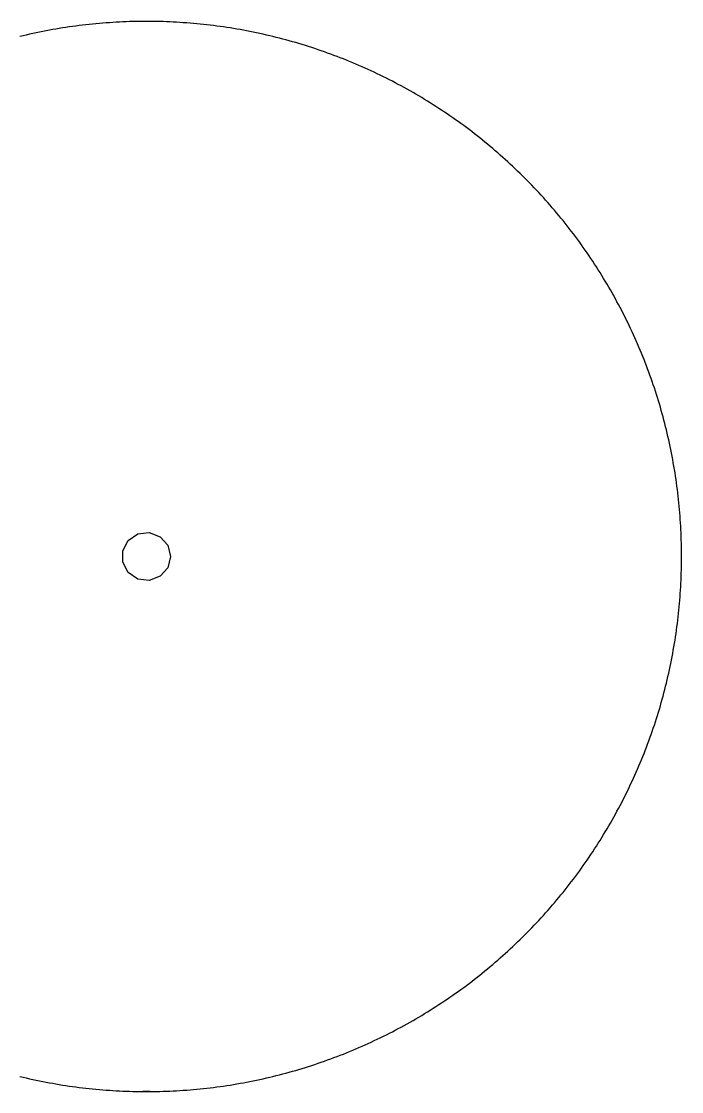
# Model space of a CAD drawing. Header units: metres. Extents: x -80 to 260, y -90 to 270.
# Drawn here: x 149 to 260, y 90 to 270 of the extents above; entities that cross this region are included whole.
import ezdxf

# ---------------------------------------------------------------- set-up
doc = ezdxf.new("R2010")
doc.units = ezdxf.units.M

msp = doc.modelspace()

# ---------------------------------------------------------------- linework, layer by layer
for p, q in [((152.581, 268.298), (152.026, 268.187)), ((153.136, 268.406), (152.581, 268.298)), ((153.691, 268.51), (153.136, 268.406)), ((154.248, 268.611), (153.691, 268.51)), ((154.805, 268.708), (154.248, 268.611)), ((155.363, 268.802), (154.805, 268.708)), ((155.921, 268.892), (155.363, 268.802)), ((156.48, 268.979), (155.921, 268.892)), ((157.039, 269.062), (156.48, 268.979)), ((157.599, 269.142), (157.039, 269.062)), ((158.159, 269.218), (157.599, 269.142)), ((158.72, 269.29), (158.159, 269.218)), ((159.281, 269.359), (158.72, 269.29)), ((159.843, 269.425), (159.281, 269.359)), ((160.405, 269.487), (159.843, 269.425)), ((160.967, 269.546), (160.405, 269.487)), ((161.53, 269.601), (160.967, 269.546)), ((162.093, 269.652), (161.53, 269.601)), ((162.657, 269.7), (162.093, 269.652)), ((163.221, 269.744), (162.657, 269.7)), ((163.785, 269.785), (163.221, 269.744)), ((164.349, 269.822), (163.785, 269.785)), ((164.913, 269.856), (164.349, 269.822)), ((165.478, 269.886), (164.913, 269.856)), ((166.043, 269.913), (165.478, 269.886)), ((166.608, 269.936), (166.043, 269.913)), ((167.173, 269.956), (166.608, 269.936)), ((167.738, 269.972), (167.173, 269.956)), ((168.304, 269.984), (167.738, 269.972)), ((168.869, 269.993), (168.304, 269.984)), ((169.435, 269.998), (168.869, 269.993)), ((170, 270), (169.435, 269.998)), ((170.565, 269.998), (170, 270)), ((171.131, 269.993), (170.565, 269.998)), ((171.696, 269.984), (171.131, 269.993)), ((172.262, 269.972), (171.696, 269.984)), ((172.827, 269.956), (172.262, 269.972)), ((173.392, 269.936), (172.827, 269.956)), ((173.957, 269.913), (173.392, 269.936)), ((174.522, 269.886), (173.957, 269.913)), ((175.087, 269.856), (174.522, 269.886)), ((175.651, 269.822), (175.087, 269.856)), ((176.215, 269.785), (175.651, 269.822)), ((176.779, 269.744), (176.215, 269.785)), ((177.343, 269.7), (176.779, 269.744)), ((177.907, 269.652), (177.343, 269.7)), ((178.47, 269.601), (177.907, 269.652)), ((179.033, 269.546), (178.47, 269.601)), ((179.595, 269.487), (179.033, 269.546)), ((180.157, 269.425), (179.595, 269.487)), ((180.719, 269.359), (180.157, 269.425)), ((181.28, 269.29), (180.719, 269.359)), ((181.841, 269.218), (181.28, 269.29)), ((182.401, 269.142), (181.841, 269.218)), ((182.961, 269.062), (182.401, 269.142)), ((183.52, 268.979), (182.961, 269.062)), ((184.079, 268.892), (183.52, 268.979)), ((184.637, 268.802), (184.079, 268.892)), ((185.195, 268.708), (184.637, 268.802)), ((185.752, 268.611), (185.195, 268.708)), ((186.309, 268.51), (185.752, 268.611)), ((186.864, 268.406), (186.309, 268.51)), ((187.419, 268.298), (186.864, 268.406)), ((187.974, 268.187), (187.419, 268.298)), ((149.265, 267.579), (148.715, 267.447)), ((149.816, 267.707), (149.265, 267.579)), ((150.367, 267.833), (149.816, 267.707)), ((150.919, 267.954), (150.367, 267.833)), ((151.472, 268.072), (150.919, 267.954)), ((152.026, 268.187), (151.472, 268.072)), ((188.528, 268.072), (187.974, 268.187)), ((189.081, 267.954), (188.528, 268.072)), ((189.633, 267.833), (189.081, 267.954)), ((190.184, 267.707), (189.633, 267.833)), ((190.735, 267.579), (190.184, 267.707)), ((191.285, 267.447), (190.735, 267.579)), ((191.834, 267.311), (191.285, 267.447)), ((192.382, 267.172), (191.834, 267.311)), ((192.929, 267.03), (192.382, 267.172)), ((193.476, 266.884), (192.929, 267.03)), ((194.021, 266.735), (193.476, 266.884)), ((194.566, 266.582), (194.021, 266.735)), ((195.109, 266.426), (194.566, 266.582)), ((195.652, 266.267), (195.109, 266.426)), ((196.193, 266.104), (195.652, 266.267)), ((196.734, 265.938), (196.193, 266.104)), ((197.273, 265.768), (196.734, 265.938)), ((197.812, 265.595), (197.273, 265.768)), ((198.349, 265.419), (197.812, 265.595)), ((198.885, 265.239), (198.349, 265.419)), ((199.42, 265.056), (198.885, 265.239)), ((199.954, 264.869), (199.42, 265.056)), ((200.486, 264.679), (199.954, 264.869)), ((201.018, 264.486), (200.486, 264.679)), ((201.548, 264.289), (201.018, 264.486)), ((202.077, 264.09), (201.548, 264.289)), ((202.605, 263.886), (202.077, 264.09)), ((203.131, 263.68), (202.605, 263.886)), ((203.656, 263.47), (203.131, 263.68)), ((204.18, 263.257), (203.656, 263.47)), ((204.703, 263.041), (204.18, 263.257)), ((205.224, 262.821), (204.703, 263.041)), ((205.743, 262.598), (205.224, 262.821)), ((206.262, 262.372), (205.743, 262.598)), ((206.778, 262.142), (206.262, 262.372)), ((207.294, 261.91), (206.778, 262.142)), ((207.808, 261.674), (207.294, 261.91)), ((208.32, 261.434), (207.808, 261.674)), ((208.831, 261.192), (208.32, 261.434)), ((209.34, 260.946), (208.831, 261.192)), ((209.848, 260.698), (209.34, 260.946)), ((210.354, 260.446), (209.848, 260.698)), ((210.859, 260.191), (210.354, 260.446)), ((211.362, 259.932), (210.859, 260.191)), ((211.864, 259.671), (211.362, 259.932)), ((212.363, 259.406), (211.864, 259.671)), ((212.861, 259.138), (212.363, 259.406)), ((213.358, 258.868), (212.861, 259.138)), ((213.853, 258.594), (213.358, 258.868)), ((214.345, 258.317), (213.853, 258.594)), ((214.837, 258.036), (214.345, 258.317)), ((215.326, 257.753), (214.837, 258.036)), ((215.814, 257.467), (215.326, 257.753)), ((216.3, 257.177), (215.814, 257.467)), ((216.784, 256.885), (216.3, 257.177)), ((217.266, 256.589), (216.784, 256.885)), ((217.746, 256.291), (217.266, 256.589)), ((218.224, 255.99), (217.746, 256.291)), ((218.701, 255.685), (218.224, 255.99)), ((219.175, 255.378), (218.701, 255.685)), ((219.648, 255.067), (219.175, 255.378)), ((220.119, 254.754), (219.648, 255.067)), ((220.587, 254.437), (220.119, 254.754)), ((221.054, 254.118), (220.587, 254.437)), ((221.519, 253.796), (221.054, 254.118)), ((221.982, 253.471), (221.519, 253.796)), ((222.442, 253.142), (221.982, 253.471)), ((222.901, 252.812), (222.442, 253.142)), ((223.357, 252.478), (222.901, 252.812)), ((223.811, 252.141), (223.357, 252.478)), ((224.264, 251.801), (223.811, 252.141)), ((224.714, 251.459), (224.264, 251.801)), ((225.162, 251.114), (224.714, 251.459)), ((225.607, 250.766), (225.162, 251.114)), ((226.051, 250.415), (225.607, 250.766)), ((226.492, 250.062), (226.051, 250.415)), ((226.931, 249.705), (226.492, 250.062)), ((227.368, 249.346), (226.931, 249.705)), ((227.803, 248.984), (227.368, 249.346)), ((228.235, 248.62), (227.803, 248.984)), ((228.665, 248.253), (228.235, 248.62)), ((229.093, 247.883), (228.665, 248.253)), ((229.518, 247.51), (229.093, 247.883)), ((229.941, 247.135), (229.518, 247.51)), ((230.362, 246.757), (229.941, 247.135)), ((230.78, 246.376), (230.362, 246.757)), ((231.196, 245.993), (230.78, 246.376)), ((231.609, 245.607), (231.196, 245.993)), ((232.02, 245.219), (231.609, 245.607)), ((232.429, 244.828), (232.02, 245.219)), ((232.835, 244.434), (232.429, 244.828)), ((233.238, 244.038), (232.835, 244.434)), ((233.64, 243.64), (233.238, 244.038)), ((234.038, 243.238), (233.64, 243.64)), ((234.434, 242.835), (234.038, 243.238)), ((234.828, 242.429), (234.434, 242.835)), ((235.219, 242.02), (234.828, 242.429)), ((235.607, 241.609), (235.219, 242.02)), ((235.993, 241.196), (235.607, 241.609)), ((236.376, 240.78), (235.993, 241.196)), ((236.757, 240.362), (236.376, 240.78)), ((237.135, 239.941), (236.757, 240.362)), ((237.51, 239.518), (237.135, 239.941)), ((237.883, 239.093), (237.51, 239.518)), ((238.253, 238.665), (237.883, 239.093)), ((238.62, 238.235), (238.253, 238.665)), ((238.984, 237.803), (238.62, 238.235)), ((239.346, 237.368), (238.984, 237.803)), ((239.705, 236.931), (239.346, 237.368)), ((240.062, 236.492), (239.705, 236.931)), ((240.415, 236.051), (240.062, 236.492)), ((240.766, 235.607), (240.415, 236.051)), ((241.114, 235.162), (240.766, 235.607)), ((241.459, 234.714), (241.114, 235.162)), ((241.801, 234.264), (241.459, 234.714)), ((242.141, 233.811), (241.801, 234.264)), ((242.478, 233.357), (242.141, 233.811)), ((242.812, 232.901), (242.478, 233.357)), ((243.142, 232.442), (242.812, 232.901)), ((243.471, 231.982), (243.142, 232.442)), ((243.796, 231.519), (243.471, 231.982)), ((244.118, 231.054), (243.796, 231.519)), ((244.437, 230.587), (244.118, 231.054)), ((244.754, 230.119), (244.437, 230.587)), ((245.067, 229.648), (244.754, 230.119)), ((245.378, 229.175), (245.067, 229.648)), ((245.685, 228.701), (245.378, 229.175)), ((245.99, 228.224), (245.685, 228.701)), ((246.291, 227.746), (245.99, 228.224)), ((246.589, 227.266), (246.291, 227.746)), ((246.885, 226.784), (246.589, 227.266)), ((247.177, 226.3), (246.885, 226.784)), ((247.467, 225.814), (247.177, 226.3)), ((247.753, 225.326), (247.467, 225.814)), ((248.036, 224.837), (247.753, 225.326)), ((248.317, 224.345), (248.036, 224.837)), ((248.594, 223.853), (248.317, 224.345)), ((248.868, 223.358), (248.594, 223.853)), ((249.138, 222.861), (248.868, 223.358)), ((249.406, 222.363), (249.138, 222.861)), ((249.671, 221.864), (249.406, 222.363)), ((249.932, 221.362), (249.671, 221.864)), ((250.191, 220.859), (249.932, 221.362)), ((250.446, 220.354), (250.191, 220.859)), ((250.698, 219.848), (250.446, 220.354)), ((250.946, 219.34), (250.698, 219.848)), ((251.192, 218.831), (250.946, 219.34)), ((251.434, 218.32), (251.192, 218.831)), ((251.674, 217.808), (251.434, 218.32)), ((251.91, 217.294), (251.674, 217.808)), ((252.142, 216.778), (251.91, 217.294)), ((252.372, 216.262), (252.142, 216.778)), ((252.598, 215.743), (252.372, 216.262)), ((252.821, 215.224), (252.598, 215.743)), ((253.041, 214.703), (252.821, 215.224)), ((253.257, 214.18), (253.041, 214.703)), ((253.47, 213.656), (253.257, 214.18)), ((253.68, 213.131), (253.47, 213.656)), ((253.886, 212.605), (253.68, 213.131)), ((254.09, 212.077), (253.886, 212.605)), ((254.289, 211.548), (254.09, 212.077)), ((254.486, 211.018), (254.289, 211.548)), ((254.679, 210.486), (254.486, 211.018)), ((254.869, 209.954), (254.679, 210.486)), ((255.056, 209.42), (254.869, 209.954)), ((255.239, 208.885), (255.056, 209.42)), ((255.419, 208.349), (255.239, 208.885)), ((255.595, 207.812), (255.419, 208.349)), ((255.768, 207.273), (255.595, 207.812)), ((255.938, 206.734), (255.768, 207.273)), ((256.104, 206.193), (255.938, 206.734)), ((256.267, 205.652), (256.104, 206.193)), ((256.426, 205.109), (256.267, 205.652)), ((256.582, 204.566), (256.426, 205.109)), ((256.735, 204.021), (256.582, 204.566)), ((256.884, 203.476), (256.735, 204.021)), ((257.03, 202.929), (256.884, 203.476)), ((257.172, 202.382), (257.03, 202.929)), ((257.311, 201.834), (257.172, 202.382)), ((257.447, 201.285), (257.311, 201.834)), ((257.579, 200.735), (257.447, 201.285)), ((257.707, 200.184), (257.579, 200.735)), ((257.833, 199.633), (257.707, 200.184)), ((257.954, 199.081), (257.833, 199.633)), ((258.072, 198.528), (257.954, 199.081)), ((258.187, 197.974), (258.072, 198.528)), ((258.298, 197.419), (258.187, 197.974)), ((258.406, 196.864), (258.298, 197.419)), ((258.51, 196.309), (258.406, 196.864)), ((258.611, 195.752), (258.51, 196.309)), ((258.708, 195.195), (258.611, 195.752)), ((258.802, 194.637), (258.708, 195.195)), ((258.892, 194.079), (258.802, 194.637)), ((258.979, 193.52), (258.892, 194.079)), ((259.062, 192.961), (258.979, 193.52)), ((259.142, 192.401), (259.062, 192.961)), ((259.218, 191.841), (259.142, 192.401)), ((259.29, 191.28), (259.218, 191.841)), ((259.359, 190.719), (259.29, 191.28)), ((259.425, 190.157), (259.359, 190.719)), ((259.487, 189.595), (259.425, 190.157)), ((259.546, 189.033), (259.487, 189.595)), ((259.601, 188.47), (259.546, 189.033)), ((259.652, 187.907), (259.601, 188.47)), ((259.7, 187.343), (259.652, 187.907)), ((259.744, 186.779), (259.7, 187.343)), ((259.785, 186.215), (259.744, 186.779)), ((259.822, 185.651), (259.785, 186.215)), ((259.856, 185.087), (259.822, 185.651)), ((166.969, 182.686), (168.564, 183.787)), ((168.564, 183.787), (170.488, 184.02)), ((170.488, 184.02), (172.301, 183.333)), ((259.886, 184.522), (259.856, 185.087)), ((259.913, 183.957), (259.886, 184.522)), ((259.936, 183.392), (259.913, 183.957)), ((166.068, 180.969), (166.969, 182.686)), ((172.301, 183.333), (173.586, 181.882)), ((173.586, 181.882), (174.05, 180)), ((259.956, 182.827), (259.936, 183.392)), ((259.972, 182.262), (259.956, 182.827)), ((259.984, 181.696), (259.972, 182.262)), ((166.068, 179.031), (166.068, 180.969)), ((259.993, 181.131), (259.984, 181.696)), ((259.998, 180.565), (259.993, 181.131)), ((260, 180), (259.998, 180.565)), ((166.969, 177.314), (166.068, 179.031)), ((174.05, 180), (173.586, 178.118)), ((259.972, 177.738), (259.984, 178.304)), ((259.984, 178.304), (259.993, 178.869)), ((259.993, 178.869), (259.998, 179.435)), ((259.998, 179.435), (260, 180)), ((168.564, 176.213), (166.969, 177.314)), ((172.301, 176.667), (170.488, 175.98)), ((173.586, 178.118), (172.301, 176.667)), ((259.913, 176.043), (259.936, 176.608)), ((259.936, 176.608), (259.956, 177.173)), ((259.956, 177.173), (259.972, 177.738)), ((170.488, 175.98), (168.564, 176.213)), ((259.822, 174.349), (259.856, 174.913)), ((259.856, 174.913), (259.886, 175.478)), ((259.886, 175.478), (259.913, 176.043)), ((259.7, 172.657), (259.744, 173.221)), ((259.744, 173.221), (259.785, 173.785)), ((259.785, 173.785), (259.822, 174.349)), ((259.546, 170.967), (259.601, 171.53)), ((259.601, 171.53), (259.652, 172.093)), ((259.652, 172.093), (259.7, 172.657)), ((259.29, 168.72), (259.359, 169.281)), ((259.359, 169.281), (259.425, 169.843)), ((259.425, 169.843), (259.487, 170.405)), ((259.487, 170.405), (259.546, 170.967)), ((259.062, 167.039), (259.142, 167.599)), ((259.142, 167.599), (259.218, 168.159)), ((259.218, 168.159), (259.29, 168.72)), ((258.802, 165.363), (258.892, 165.921)), ((258.892, 165.921), (258.979, 166.48)), ((258.979, 166.48), (259.062, 167.039)), ((258.51, 163.691), (258.611, 164.248)), ((258.611, 164.248), (258.708, 164.805)), ((258.708, 164.805), (258.802, 165.363)), ((258.072, 161.472), (258.187, 162.026)), ((258.187, 162.026), (258.298, 162.581)), ((258.298, 162.581), (258.406, 163.136)), ((258.406, 163.136), (258.51, 163.691)), ((257.707, 159.816), (257.833, 160.367)), ((257.833, 160.367), (257.954, 160.919)), ((257.954, 160.919), (258.072, 161.472)), ((257.311, 158.166), (257.447, 158.715)), ((257.447, 158.715), (257.579, 159.265)), ((257.579, 159.265), (257.707, 159.816)), ((256.884, 156.524), (257.03, 157.071)), ((257.03, 157.071), (257.172, 157.618)), ((257.172, 157.618), (257.311, 158.166)), ((256.267, 154.348), (256.426, 154.891)), ((256.426, 154.891), (256.582, 155.434)), ((256.582, 155.434), (256.735, 155.979)), ((256.735, 155.979), (256.884, 156.524)), ((255.768, 152.727), (255.938, 153.266)), ((255.938, 153.266), (256.104, 153.807)), ((256.104, 153.807), (256.267, 154.348)), ((255.239, 151.115), (255.419, 151.651)), ((255.419, 151.651), (255.595, 152.188)), ((255.595, 152.188), (255.768, 152.727)), ((254.486, 148.982), (254.679, 149.514)), ((254.679, 149.514), (254.869, 150.046)), ((254.869, 150.046), (255.056, 150.58)), ((255.056, 150.58), (255.239, 151.115)), ((253.886, 147.395), (254.09, 147.923)), ((254.09, 147.923), (254.289, 148.452)), ((254.289, 148.452), (254.486, 148.982)), ((253.041, 145.297), (253.257, 145.82)), ((253.257, 145.82), (253.47, 146.344)), ((253.47, 146.344), (253.68, 146.869)), ((253.68, 146.869), (253.886, 147.395)), ((252.372, 143.738), (252.598, 144.257)), ((252.598, 144.257), (252.821, 144.776)), ((252.821, 144.776), (253.041, 145.297)), ((251.674, 142.192), (251.91, 142.706)), ((251.91, 142.706), (252.142, 143.222)), ((252.142, 143.222), (252.372, 143.738)), ((250.698, 140.152), (250.946, 140.66)), ((250.946, 140.66), (251.192, 141.169)), ((251.192, 141.169), (251.434, 141.68)), ((251.434, 141.68), (251.674, 142.192)), ((249.671, 138.136), (249.932, 138.638)), ((249.932, 138.638), (250.191, 139.141)), ((250.191, 139.141), (250.446, 139.646)), ((250.446, 139.646), (250.698, 140.152)), ((248.868, 136.642), (249.138, 137.139)), ((249.138, 137.139), (249.406, 137.637)), ((249.406, 137.637), (249.671, 138.136)), ((247.753, 134.674), (248.036, 135.163)), ((248.036, 135.163), (248.317, 135.655)), ((248.317, 135.655), (248.594, 136.147)), ((248.594, 136.147), (248.868, 136.642)), ((246.589, 132.734), (246.885, 133.216)), ((246.885, 133.216), (247.177, 133.7)), ((247.177, 133.7), (247.467, 134.186)), ((247.467, 134.186), (247.753, 134.674)), ((245.685, 131.299), (245.99, 131.776)), ((245.99, 131.776), (246.291, 132.254)), ((246.291, 132.254), (246.589, 132.734)), ((244.437, 129.413), (244.754, 129.881)), ((244.754, 129.881), (245.067, 130.352)), ((245.067, 130.352), (245.378, 130.825)), ((245.378, 130.825), (245.685, 131.299)), ((243.142, 127.558), (243.471, 128.018)), ((243.471, 128.018), (243.796, 128.481)), ((243.796, 128.481), (244.118, 128.946)), ((244.118, 128.946), (244.437, 129.413)), ((241.801, 125.736), (242.141, 126.189)), ((242.141, 126.189), (242.478, 126.643)), ((242.478, 126.643), (242.812, 127.099)), ((242.812, 127.099), (243.142, 127.558)), ((240.415, 123.949), (240.766, 124.393)), ((240.766, 124.393), (241.114, 124.838)), ((241.114, 124.838), (241.459, 125.286)), ((241.459, 125.286), (241.801, 125.736)), ((238.984, 122.197), (239.346, 122.632)), ((239.346, 122.632), (239.705, 123.069)), ((239.705, 123.069), (240.062, 123.508)), ((240.062, 123.508), (240.415, 123.949)), ((237.51, 120.482), (237.883, 120.907)), ((237.883, 120.907), (238.253, 121.335)), ((238.253, 121.335), (238.62, 121.765)), ((238.62, 121.765), (238.984, 122.197)), ((235.607, 118.391), (235.993, 118.804)), ((235.993, 118.804), (236.376, 119.22)), ((236.376, 119.22), (236.757, 119.638)), ((236.757, 119.638), (237.135, 120.059)), ((237.135, 120.059), (237.51, 120.482)), ((234.038, 116.762), (234.434, 117.165)), ((234.434, 117.165), (234.828, 117.571)), ((234.828, 117.571), (235.219, 117.98)), ((235.219, 117.98), (235.607, 118.391)), ((232.429, 115.172), (232.835, 115.566)), ((232.835, 115.566), (233.238, 115.962)), ((233.238, 115.962), (233.64, 116.36)), ((233.64, 116.36), (234.038, 116.762)), ((230.362, 113.243), (230.78, 113.624)), ((230.78, 113.624), (231.196, 114.007)), ((231.196, 114.007), (231.609, 114.393)), ((231.609, 114.393), (232.02, 114.781)), ((232.02, 114.781), (232.429, 115.172)), ((228.235, 111.38), (228.665, 111.747)), ((228.665, 111.747), (229.093, 112.117)), ((229.093, 112.117), (229.518, 112.49)), ((229.518, 112.49), (229.941, 112.865)), ((229.941, 112.865), (230.362, 113.243)), ((226.051, 109.585), (226.492, 109.938)), ((226.492, 109.938), (226.931, 110.295)), ((226.931, 110.295), (227.368, 110.654)), ((227.368, 110.654), (227.803, 111.016)), ((227.803, 111.016), (228.235, 111.38)), ((223.811, 107.859), (224.264, 108.199)), ((224.264, 108.199), (224.714, 108.541)), ((224.714, 108.541), (225.162, 108.886)), ((225.162, 108.886), (225.607, 109.234)), ((225.607, 109.234), (226.051, 109.585)), ((221.054, 105.882), (221.519, 106.204)), ((221.519, 106.204), (221.982, 106.529)), ((221.982, 106.529), (222.442, 106.858)), ((222.442, 106.858), (222.901, 107.188)), ((222.901, 107.188), (223.357, 107.522)), ((223.357, 107.522), (223.811, 107.859)), ((218.701, 104.315), (219.175, 104.622)), ((219.175, 104.622), (219.648, 104.933)), ((219.648, 104.933), (220.119, 105.246)), ((220.119, 105.246), (220.587, 105.563)), ((220.587, 105.563), (221.054, 105.882)), ((215.814, 102.533), (216.3, 102.823)), ((216.3, 102.823), (216.784, 103.115)), ((216.784, 103.115), (217.266, 103.411)), ((217.266, 103.411), (217.746, 103.709)), ((217.746, 103.709), (218.224, 104.01)), ((218.224, 104.01), (218.701, 104.315)), ((212.363, 100.594), (212.861, 100.862)), ((212.861, 100.862), (213.358, 101.132)), ((213.358, 101.132), (213.853, 101.406)), ((213.853, 101.406), (214.345, 101.683)), ((214.345, 101.683), (214.837, 101.964)), ((214.837, 101.964), (215.326, 102.247)), ((215.326, 102.247), (215.814, 102.533)), ((208.831, 98.808), (209.34, 99.0535)), ((209.34, 99.0535), (209.848, 99.3023)), ((209.848, 99.3023), (210.354, 99.5543)), ((210.354, 99.5543), (210.859, 99.8094)), ((210.859, 99.8094), (211.362, 100.068)), ((211.362, 100.068), (211.864, 100.329)), ((211.864, 100.329), (212.363, 100.594)), ((205.224, 97.1791), (205.743, 97.4021)), ((205.743, 97.4021), (206.262, 97.6283)), ((206.262, 97.6283), (206.778, 97.8578)), ((206.778, 97.8578), (207.294, 98.0905)), ((207.294, 98.0905), (207.808, 98.3264)), ((207.808, 98.3264), (208.32, 98.5656)), ((208.32, 98.5656), (208.831, 98.808)), ((200.486, 95.3207), (201.018, 95.514)), ((201.018, 95.514), (201.548, 95.7105)), ((201.548, 95.7105), (202.077, 95.9104)), ((202.077, 95.9104), (202.605, 96.1136)), ((202.605, 96.1136), (203.131, 96.3201)), ((203.131, 96.3201), (203.656, 96.5299)), ((203.656, 96.5299), (204.18, 96.7431)), ((204.18, 96.7431), (204.703, 96.9595)), ((204.703, 96.9595), (205.224, 97.1791)), ((195.109, 93.5736), (195.652, 93.733)), ((195.652, 93.733), (196.193, 93.8959)), ((196.193, 93.8959), (196.734, 94.0622)), ((196.734, 94.0622), (197.273, 94.2319)), ((197.273, 94.2319), (197.812, 94.4049)), ((197.812, 94.4049), (198.349, 94.5814)), ((198.349, 94.5814), (198.885, 94.7612)), ((198.885, 94.7612), (199.42, 94.9443)), ((199.42, 94.9443), (199.954, 95.1309)), ((199.954, 95.1309), (200.486, 95.3207)), ((148.715, 92.5531), (149.265, 92.4211)), ((149.265, 92.4211), (149.816, 92.2926)), ((149.816, 92.2926), (150.367, 92.1675)), ((150.367, 92.1675), (150.919, 92.0459)), ((150.919, 92.0459), (151.472, 91.9277)), ((151.472, 91.9277), (152.026, 91.813)), ((152.026, 91.813), (152.581, 91.7019)), ((187.419, 91.7019), (187.974, 91.813)), ((187.974, 91.813), (188.528, 91.9277)), ((188.528, 91.9277), (189.081, 92.0459)), ((189.081, 92.0459), (189.633, 92.1675)), ((189.633, 92.1675), (190.184, 92.2926)), ((190.184, 92.2926), (190.735, 92.4211)), ((190.735, 92.4211), (191.285, 92.5531)), ((191.285, 92.5531), (191.834, 92.6886)), ((191.834, 92.6886), (192.382, 92.8275)), ((192.382, 92.8275), (192.929, 92.9699)), ((192.929, 92.9699), (193.476, 93.1157)), ((193.476, 93.1157), (194.021, 93.2649)), ((194.021, 93.2649), (194.566, 93.4175)), ((194.566, 93.4175), (195.109, 93.5736)), ((152.581, 91.7019), (153.136, 91.5942)), ((153.136, 91.5942), (153.691, 91.4899)), ((153.691, 91.4899), (154.248, 91.3892)), ((154.248, 91.3892), (154.805, 91.292)), ((154.805, 91.292), (155.363, 91.1983)), ((155.363, 91.1983), (155.921, 91.1081)), ((155.921, 91.1081), (156.48, 91.0213)), ((156.48, 91.0213), (157.039, 90.9382)), ((157.039, 90.9382), (157.599, 90.8585)), ((157.599, 90.8585), (158.159, 90.7823)), ((158.159, 90.7823), (158.72, 90.7097)), ((158.72, 90.7097), (159.281, 90.6406)), ((159.281, 90.6406), (159.843, 90.575)), ((159.843, 90.575), (160.405, 90.5129)), ((160.405, 90.5129), (160.967, 90.4544)), ((160.967, 90.4544), (161.53, 90.3994)), ((161.53, 90.3994), (162.093, 90.348)), ((162.093, 90.348), (162.657, 90.3001)), ((162.657, 90.3001), (163.221, 90.2557)), ((163.221, 90.2557), (163.785, 90.2149)), ((163.785, 90.2149), (164.349, 90.1776)), ((164.349, 90.1776), (164.913, 90.1439)), ((164.913, 90.1439), (165.478, 90.1137)), ((165.478, 90.1137), (166.043, 90.087)), ((166.043, 90.087), (166.608, 90.0639)), ((166.608, 90.0639), (167.173, 90.0444)), ((167.173, 90.0444), (167.738, 90.0284)), ((167.738, 90.0284), (168.304, 90.016)), ((168.304, 90.016), (168.869, 90.0071)), ((168.869, 90.0071), (169.435, 90.0018)), ((169.435, 90.0018), (170, 90)), ((170, 90), (170.565, 90.0018)), ((170.565, 90.0018), (171.131, 90.0071)), ((171.131, 90.0071), (171.696, 90.016)), ((171.696, 90.016), (172.262, 90.0284)), ((172.262, 90.0284), (172.827, 90.0444)), ((172.827, 90.0444), (173.392, 90.0639)), ((173.392, 90.0639), (173.957, 90.087)), ((173.957, 90.087), (174.522, 90.1137)), ((174.522, 90.1137), (175.087, 90.1439)), ((175.087, 90.1439), (175.651, 90.1776)), ((175.651, 90.1776), (176.215, 90.2149)), ((176.215, 90.2149), (176.779, 90.2557)), ((176.779, 90.2557), (177.343, 90.3001)), ((177.343, 90.3001), (177.907, 90.348)), ((177.907, 90.348), (178.47, 90.3994)), ((178.47, 90.3994), (179.033, 90.4544)), ((179.033, 90.4544), (179.595, 90.5129)), ((179.595, 90.5129), (180.157, 90.575)), ((180.157, 90.575), (180.719, 90.6406)), ((180.719, 90.6406), (181.28, 90.7097)), ((181.28, 90.7097), (181.841, 90.7823)), ((181.841, 90.7823), (182.401, 90.8585)), ((182.401, 90.8585), (182.961, 90.9382)), ((182.961, 90.9382), (183.52, 91.0213)), ((183.52, 91.0213), (184.079, 91.1081)), ((184.079, 91.1081), (184.637, 91.1983)), ((184.637, 91.1983), (185.195, 91.292)), ((185.195, 91.292), (185.752, 91.3892)), ((185.752, 91.3892), (186.309, 91.4899)), ((186.309, 91.4899), (186.864, 91.5942)), ((186.864, 91.5942), (187.419, 91.7019)), ((170, 90), (169.435, 89.9982)), ((170.565, 89.9982), (170, 90))]:
    msp.add_line(p, q)

doc.saveas('drawing.dxf')
